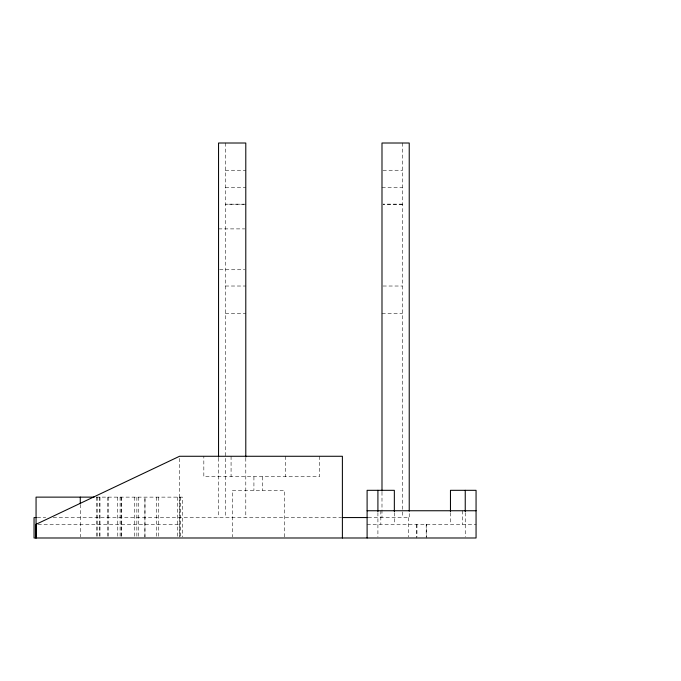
<?xml version="1.0" encoding="UTF-8"?>
<svg xmlns="http://www.w3.org/2000/svg" width="681" height="681" viewBox="0 0 681 681"><rect width="100%" height="100%" fill="white"/><g stroke="black" fill="none" stroke-linecap="round" stroke-linejoin="round"><path stroke-width="0.51" stroke-dasharray="3.4 2.55" d="M426.476 537.99L426.587 524.37M225.36 170.25L245.79 170.25M383.011 170.25L402.42 170.25M225.36 187.394L245.79 187.394M381.99 187.394L402.42 187.394M218.55 228.893L244.743 228.893M219.597 269.753L244.743 269.753M225.36 286.02L245.79 286.02M383.011 286.02L402.42 286.02M225.36 313.26L245.79 313.26M381.99 313.26L402.42 313.26M96.234 497.13L182.423 497.13L182.423 536.943M37.242 517.56L45.755 517.56M53.203 517.56L341.564 517.56M368.166 517.56L409.23 517.56L409.23 512.24M38.068 524.37L179.554 524.37M367.102 524.37L476.062 524.37M416.568 524.37L416.678 537.99M465.242 512.665L465.242 536.943M462.322 510.75L462.322 524.37M450.464 512.665L450.464 524.37M426.195 524.37L426.195 536.943M416.959 524.37L416.959 536.943M408.6 517.56L408.6 536.968M402.42 143.01L402.42 517.56M394.342 512.665L394.342 524.37M381.99 492.022L381.99 517.56M380.832 510.75L380.832 524.37M377.912 512.665L377.912 536.943M319.602 456.27L319.602 476.7L203.832 476.7L203.832 456.27M285.552 456.27L285.552 476.7M284.352 536.934L284.352 490.32L232.281 490.32L232.281 536.934M262.713 476.7L262.713 490.32M253.919 476.7L253.919 490.32M245.79 457.998L245.79 517.56M231.072 456.27L231.072 476.7M225.36 143.01L225.36 517.56M218.55 457.972L218.55 517.56M180.116 497.13L180.116 536.943M179.963 497.13L179.963 536.943M179.554 458.398L179.554 536.943M177.562 497.13L177.562 536.943M158.528 497.13L158.528 536.943M156.451 497.13L156.451 536.943M138.711 497.13L138.711 536.943M136.855 497.13L136.855 536.943M134.753 497.13L134.753 537.99M121.618 497.13L121.618 536.943M121.133 497.13L121.133 537.99M120.103 497.13L120.103 536.943M117.728 497.13L117.779 536.943M108.415 497.13L108.415 536.943M107.334 497.13L107.334 536.943M99.988 497.13L99.988 536.943M99.435 497.13L99.435 536.943M97.051 497.13L97.051 536.943M96.923 497.13L96.923 536.943M80.273 504.468L80.273 536.943M245.79 204.189L225.36 204.189L245.79 204.215M402.42 204.189L383.011 204.189L402.42 204.215M144.959 536.943L144.959 497.13L144.908 536.943"/><path stroke-width="1.02" d="M94.106 497.13L36.059 497.13L36.059 537.99M367.102 510.75L476.062 510.75M36.178 517.56L34.05 517.56L34.05 537.99L476.062 537.99L476.062 490.32L450.464 490.32L450.464 511.601M342.628 517.56L367.102 517.56M465.242 490.32L465.242 511.601M409.23 511.193L409.23 143.01L381.99 143.01L381.99 491.035M394.342 511.601L394.342 490.32L367.102 490.32L367.102 537.99M377.912 490.32L377.912 511.601M342.39 537.99L342.39 456.27L179.554 456.27L35.94 524.37L35.94 537.99M245.79 457.079L245.79 143.01L218.55 143.01L218.55 457.079M80.273 497.13L80.273 503.412"/></g></svg>
